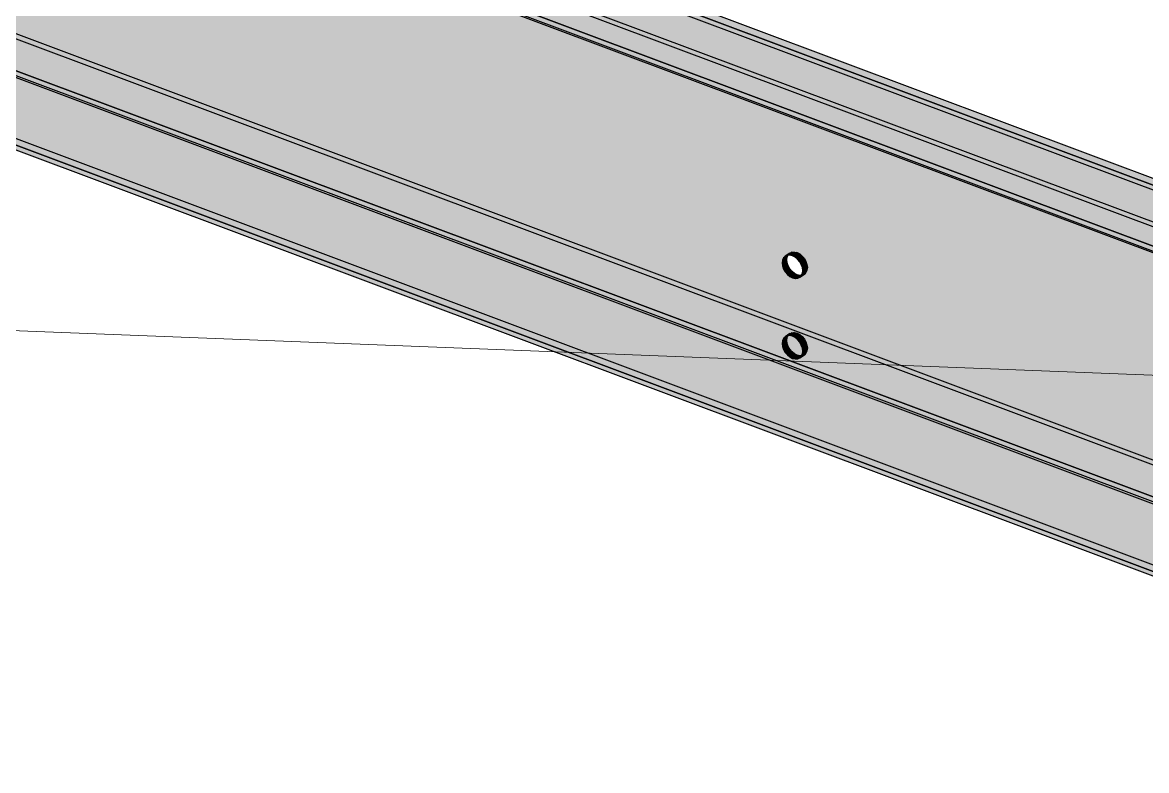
# Model space of a CAD drawing. Header units: millimetres. Extents: x 50 to 612415, y 2 to 4150.
# Drawn here: x 507085.2 to 507472.9, y 2185.5 to 2443.7 of the extents above; entities that cross this region are included whole.
import ezdxf

# ---------------------------------------------------------------- set-up
doc = ezdxf.new("R2010")
doc.units = ezdxf.units.MM
for name, color, linetype, lineweight in [('DIM', 7, 'Continuous', 13), ('HATCH', 8, 'Continuous', 9), ('OUTLINE', 7, 'Continuous', 25)]:
    doc.layers.add(name, color=color, linetype=linetype, lineweight=lineweight)

msp = doc.modelspace()

# ---------------------------------------------------------------- hatches: boundary and pattern name
at = {"layer": 'HATCH', "true_color": 0x617c87}
for points in [[(505686.838, 3037.056), (507734.839, 2269.056), (507757.293, 2284.025), (505709.292, 3052.025)], [(507734.839, 2266.741), (505686.838, 3034.741), (505709.292, 3049.71), (507757.293, 2281.71)], [(505707.688, 3048.641), (507755.689, 2280.641), (507757.293, 2281.71), (505709.292, 3049.71)], [(507770.034, 2262.529), (505693.344, 3041.288), (505694.948, 3042.357), (507771.638, 2263.598)], [(505685.235, 3035.987), (507733.236, 2267.986), (507734.839, 2269.056), (505686.838, 3037.056)], [(505787.025, 2923.977), (507676.353, 2215.479), (507677.956, 2216.548), (505788.629, 2925.046)], [(505766.175, 2897.345), (507655.503, 2188.847), (507677.956, 2203.816), (505788.629, 2912.314)], [(507676.353, 2202.747), (505787.025, 2911.245), (505788.629, 2912.314), (507677.956, 2203.816)], [(507655.503, 2186.532), (505766.175, 2895.03), (505788.629, 2909.999), (507677.956, 2201.501)], [(507653.899, 2185.463), (505764.571, 2893.96), (505766.175, 2895.03), (507655.503, 2186.532)], [(507351.686, 2362.671), (507350.772, 2363.143), (507352.376, 2364.213), (507353.289, 2363.74)], [(507353.267, 2361.089), (507352.537, 2361.97), (507354.14, 2363.039), (507354.871, 2362.158)], [(507348.277, 2357.558), (507349.008, 2356.677), (507350.612, 2357.747), (507349.881, 2358.628)], [(507349.859, 2355.977), (507350.772, 2355.504), (507352.376, 2356.573), (507351.463, 2357.046)], [(507351.686, 2334.891), (507350.772, 2335.364), (507352.376, 2336.433), (507353.289, 2335.961)], [(507353.267, 2333.31), (507352.537, 2334.191), (507354.14, 2335.26), (507354.871, 2334.379)], [(507348.277, 2329.779), (507349.008, 2328.898), (507350.612, 2329.967), (507349.881, 2330.848)], [(507349.859, 2328.197), (507350.772, 2327.725), (507352.376, 2328.794), (507351.463, 2329.266)]]:
    msp.add_hatch(color=145, dxfattribs=at).paths.add_polyline_path(points)
at = {"layer": 'HATCH', "true_color": 0x5b747f}
for points in [[(507757.293, 2284.025), (505709.292, 3052.025), (505709.292, 3049.71)], [(505707.688, 3041.696), (505707.688, 3048.641), (507755.689, 2273.696)], [(505707.688, 3048.641), (507755.689, 2280.641), (507755.689, 2273.696)], [(507757.293, 2274.765), (505709.292, 3049.71), (505709.292, 3042.765)], [(507757.293, 2274.765), (507757.293, 2281.71), (505709.292, 3049.71)], [(507757.293, 2284.025), (505709.292, 3049.71), (507757.293, 2281.71)], [(507770.034, 2262.529), (505693.344, 3041.288), (505707.688, 3038.224)], [(505709.292, 3039.293), (505694.948, 3042.357), (507771.638, 2263.598)], [(505707.688, 3038.224), (505707.688, 3041.696), (507755.689, 2273.696)], [(507757.293, 2274.765), (505709.292, 3042.765), (505709.292, 3039.293)], [(507734.839, 2269.056), (505686.838, 3037.056), (505686.838, 3024.324)], [(505686.838, 3034.741), (505686.838, 3037.056), (507734.839, 2269.056)], [(507755.689, 2273.696), (507755.689, 2270.223), (505707.688, 3038.224)], [(507755.689, 2270.223), (507770.034, 2262.529), (505707.688, 3038.224)], [(505709.292, 3039.293), (507757.293, 2271.293), (507757.293, 2274.765)], [(505709.292, 3039.293), (507771.638, 2263.598), (507757.293, 2271.293)], [(505685.235, 3023.255), (505685.235, 3035.987), (507733.236, 2267.986)], [(507734.839, 2266.741), (505686.838, 3034.741), (507734.839, 2269.056)], [(506709.235, 2619.577), (505685.235, 3023.255), (507733.236, 2267.986)], [(507734.839, 2269.056), (505686.838, 3024.324), (506710.839, 2620.646)], [(505787.025, 2923.977), (507676.353, 2215.479), (505787.025, 2912.518)], [(505788.629, 2913.587), (507677.956, 2216.548), (505788.629, 2925.046)], [(507653.899, 2185.463), (505764.571, 2893.96), (505764.571, 2912.48)], [(507653.899, 2203.982), (505764.571, 2912.48), (506067.698, 2808.878)], [(507653.899, 2203.982), (507653.899, 2185.463), (505764.571, 2912.48)], [(505766.175, 2913.549), (505766.175, 2895.03), (507655.503, 2186.532)], [(506069.302, 2809.947), (505766.175, 2913.549), (507655.503, 2205.051)], [(505766.175, 2913.549), (507655.503, 2186.532), (507655.503, 2205.051)], [(507676.353, 2202.747), (505787.025, 2911.245), (505787.025, 2912.518)], [(507676.353, 2204.02), (507676.353, 2202.747), (505787.025, 2912.518)], [(507676.353, 2215.479), (507676.353, 2204.02), (505787.025, 2912.518)], [(505788.629, 2913.587), (505788.629, 2912.314), (507677.956, 2203.816)], [(505788.629, 2913.587), (507677.956, 2203.816), (507677.956, 2205.089)], [(505788.629, 2913.587), (507677.956, 2205.089), (507677.956, 2216.548)], [(507677.956, 2203.816), (505788.629, 2912.314), (505788.629, 2909.999)], [(507677.956, 2203.816), (505788.629, 2909.999), (507677.956, 2201.501)], [(505766.175, 2895.03), (505766.175, 2897.345), (507655.503, 2188.847)], [(507655.503, 2186.532), (505766.175, 2895.03), (507655.503, 2188.847)], [(507653.899, 2203.982), (506067.698, 2808.878), (506495.389, 2648.493)], [(506496.993, 2649.563), (506069.302, 2809.947), (507655.503, 2205.051)], [(507350.772, 2335.364), (506495.389, 2676.273), (506709.235, 2596.428)], [(507350.772, 2335.364), (506923.081, 2495.748), (506495.389, 2676.273)], [(506710.839, 2597.497), (506496.993, 2677.342), (507352.376, 2336.433)], [(506496.993, 2677.342), (506924.685, 2496.818), (507352.376, 2336.433)], [(507653.899, 2203.982), (506495.389, 2648.493), (506923.081, 2488.109)], [(506924.685, 2489.178), (506496.993, 2649.563), (507655.503, 2205.051)], [(506712.002, 2618.145), (506709.235, 2619.577), (507733.236, 2267.986)], [(507734.839, 2269.056), (506710.839, 2620.646), (506713.606, 2619.214)], [(506714.581, 2616.022), (506712.002, 2618.145), (507733.236, 2267.986)], [(507734.839, 2269.056), (506713.606, 2619.214), (506716.185, 2617.091)], [(506716.796, 2613.352), (506714.581, 2616.022), (507733.236, 2267.986)], [(507734.839, 2269.056), (506716.185, 2617.091), (506718.399, 2614.421)], [(507734.839, 2269.056), (506718.399, 2614.421), (506720.099, 2611.387)], [(506718.495, 2610.317), (506716.796, 2613.352), (507733.236, 2267.986)], [(506719.563, 2607.125), (506718.495, 2610.317), (507733.236, 2267.986)], [(507734.839, 2269.056), (506720.099, 2611.387), (506721.167, 2608.195)], [(506719.927, 2603.993), (506719.563, 2607.125), (507733.236, 2267.986)], [(507734.839, 2269.056), (506721.167, 2608.195), (506721.531, 2605.062)], [(506719.563, 2601.134), (506719.927, 2603.993), (507733.236, 2267.986)], [(507734.839, 2269.056), (506721.167, 2602.203), (506720.099, 2599.812)], [(507734.839, 2269.056), (506721.531, 2605.062), (506721.167, 2602.203)], [(506718.495, 2598.743), (506719.563, 2601.134), (507733.236, 2267.986)], [(506923.081, 2523.528), (506718.495, 2598.743), (507733.236, 2267.986)], [(507734.839, 2269.056), (506720.099, 2599.812), (506924.685, 2524.597)], [(507350.772, 2335.364), (506709.235, 2596.428), (506923.081, 2515.888)], [(506924.685, 2516.958), (506710.839, 2597.497), (507352.376, 2336.433)], [(507734.839, 2269.056), (506924.685, 2524.597), (506925.598, 2524.124)], [(506923.994, 2523.055), (506923.081, 2523.528), (507733.236, 2267.986)], [(506924.845, 2522.354), (506923.994, 2523.055), (507733.236, 2267.986)], [(506925.576, 2521.473), (506924.845, 2522.354), (507733.236, 2267.986)], [(506926.137, 2520.472), (506925.576, 2521.473), (507733.236, 2267.986)], [(507734.839, 2269.056), (506925.598, 2524.124), (506926.449, 2523.424)], [(506926.489, 2519.419), (506926.137, 2520.472), (507733.236, 2267.986)], [(507734.839, 2269.056), (506926.449, 2523.424), (506927.18, 2522.543)], [(507734.839, 2269.056), (506927.18, 2522.543), (506927.74, 2521.541)], [(507734.839, 2269.056), (506927.74, 2521.541), (506928.093, 2520.488)], [(506928.093, 2520.488), (506928.213, 2519.454), (507348.848, 2361.716)], [(506928.093, 2520.488), (507348.848, 2361.716), (507348.968, 2362.66)], [(506928.093, 2520.488), (507348.968, 2362.66), (507349.32, 2363.449)], [(506928.093, 2520.488), (507349.32, 2363.449), (507349.881, 2364.029)], [(506928.093, 2520.488), (507349.881, 2364.029), (507350.612, 2364.362)], [(506928.093, 2520.488), (507350.612, 2364.362), (507351.463, 2364.425)], [(506928.093, 2520.488), (507351.463, 2364.425), (507352.376, 2364.213)], [(507734.839, 2269.056), (506928.093, 2520.488), (507352.376, 2364.213)], [(507348.968, 2360.682), (506925.598, 2516.745), (506924.685, 2516.958)], [(507352.376, 2356.573), (506924.685, 2516.958), (507352.376, 2336.433)], [(507349.881, 2358.628), (507349.32, 2359.629), (506924.685, 2516.958)], [(507350.612, 2357.747), (507349.881, 2358.628), (506924.685, 2516.958)], [(507349.32, 2359.629), (507348.968, 2360.682), (506924.685, 2516.958)], [(507351.463, 2357.046), (507350.612, 2357.747), (506924.685, 2516.958)], [(507352.376, 2356.573), (507351.463, 2357.046), (506924.685, 2516.958)], [(506925.576, 2516.072), (506926.137, 2516.652), (507347.364, 2359.613)], [(507348.968, 2360.682), (506926.449, 2516.808), (506925.598, 2516.745)], [(506926.137, 2516.652), (506926.489, 2517.441), (507347.364, 2359.613)], [(507348.968, 2360.682), (506927.18, 2517.141), (506926.449, 2516.808)], [(507347.244, 2360.647), (506926.609, 2518.385), (506926.489, 2519.419)], [(507347.364, 2361.59), (507347.244, 2360.647), (506926.489, 2519.419)], [(507347.717, 2362.379), (507347.364, 2361.59), (506926.489, 2519.419)], [(507348.277, 2362.96), (507347.717, 2362.379), (506926.489, 2519.419)], [(507349.008, 2363.293), (507348.277, 2362.96), (506926.489, 2519.419)], [(507349.859, 2363.356), (507349.008, 2363.293), (506926.489, 2519.419)], [(507350.772, 2363.143), (507349.859, 2363.356), (506926.489, 2519.419)], [(507350.772, 2363.143), (506926.489, 2519.419), (507733.236, 2267.986)], [(506926.489, 2517.441), (506926.609, 2518.385), (507347.364, 2359.613)], [(506926.609, 2518.385), (507347.244, 2360.647), (507347.364, 2359.613)], [(507348.968, 2360.682), (506927.74, 2517.722), (506927.18, 2517.141)], [(507348.968, 2360.682), (506928.093, 2518.511), (506927.74, 2517.722)], [(507348.968, 2360.682), (506928.213, 2519.454), (506928.093, 2518.511)], [(507348.968, 2360.682), (507348.848, 2361.716), (506928.213, 2519.454)], [(506923.081, 2515.888), (506923.994, 2515.676), (507347.364, 2359.613)], [(507350.772, 2335.364), (506923.081, 2515.888), (507350.772, 2355.504)], [(506923.081, 2515.888), (507347.717, 2358.56), (507348.277, 2357.558)], [(506923.081, 2515.888), (507348.277, 2357.558), (507349.008, 2356.677)], [(506923.081, 2515.888), (507347.364, 2359.613), (507347.717, 2358.56)], [(506923.081, 2515.888), (507349.008, 2356.677), (507349.859, 2355.977)], [(506923.081, 2515.888), (507349.859, 2355.977), (507350.772, 2355.504)], [(506923.994, 2515.676), (506924.845, 2515.739), (507347.364, 2359.613)], [(506924.845, 2515.739), (506925.576, 2516.072), (507347.364, 2359.613)], [(507350.772, 2335.364), (506923.994, 2495.276), (506923.081, 2495.748)], [(507350.772, 2335.364), (506924.845, 2494.575), (506923.994, 2495.276)], [(506924.685, 2496.818), (506925.598, 2496.345), (507352.376, 2336.433)], [(507350.772, 2335.364), (506925.576, 2493.694), (506924.845, 2494.575)], [(507350.772, 2335.364), (506926.137, 2492.693), (506925.576, 2493.694)], [(506925.598, 2496.345), (506926.449, 2495.644), (507352.376, 2336.433)], [(506926.449, 2495.644), (506927.18, 2494.763), (507352.376, 2336.433)], [(506927.18, 2494.763), (506927.74, 2493.762), (507352.376, 2336.433)], [(506927.74, 2493.762), (506928.093, 2492.708), (507352.376, 2336.433)], [(507350.772, 2335.364), (506926.489, 2491.639), (506926.137, 2492.693)], [(506926.137, 2488.873), (506926.489, 2489.662), (507347.364, 2331.834)], [(507348.968, 2332.903), (506927.18, 2489.361), (506926.449, 2489.028)], [(507347.244, 2332.867), (506926.609, 2490.605), (506926.489, 2491.639)], [(507347.364, 2333.811), (507347.244, 2332.867), (506926.489, 2491.639)], [(507347.717, 2334.6), (507347.364, 2333.811), (506926.489, 2491.639)], [(507348.277, 2335.181), (507347.717, 2334.6), (506926.489, 2491.639)], [(507349.008, 2335.514), (507348.277, 2335.181), (506926.489, 2491.639)], [(507349.859, 2335.576), (507349.008, 2335.514), (506926.489, 2491.639)], [(507350.772, 2335.364), (507349.859, 2335.576), (506926.489, 2491.639)], [(506926.489, 2489.662), (506926.609, 2490.605), (507347.364, 2331.834)], [(506926.609, 2490.605), (507347.244, 2332.867), (507347.364, 2331.834)], [(507348.968, 2332.903), (506927.74, 2489.942), (506927.18, 2489.361)], [(507348.968, 2332.903), (506928.093, 2490.731), (506927.74, 2489.942)], [(506928.093, 2492.708), (506928.213, 2491.675), (507348.848, 2333.937)], [(506928.093, 2492.708), (507348.848, 2333.937), (507348.968, 2334.88)], [(506928.093, 2492.708), (507348.968, 2334.88), (507349.32, 2335.669)], [(506928.093, 2492.708), (507349.32, 2335.669), (507349.881, 2336.25)], [(506928.093, 2492.708), (507349.881, 2336.25), (507350.612, 2336.583)], [(506928.093, 2492.708), (507350.612, 2336.583), (507351.463, 2336.646)], [(506928.093, 2492.708), (507351.463, 2336.646), (507352.376, 2336.433)], [(507348.968, 2332.903), (506928.213, 2491.675), (506928.093, 2490.731)], [(507348.968, 2332.903), (507348.848, 2333.937), (506928.213, 2491.675)], [(506923.081, 2488.109), (506923.994, 2487.897), (507347.364, 2331.834)], [(506923.081, 2488.109), (507347.717, 2330.78), (507348.277, 2329.779)], [(506923.081, 2488.109), (507348.277, 2329.779), (507349.008, 2328.898)], [(506923.081, 2488.109), (507347.364, 2331.834), (507347.717, 2330.78)], [(506923.081, 2488.109), (507349.008, 2328.898), (507349.859, 2328.197)], [(506923.081, 2488.109), (507349.859, 2328.197), (507350.772, 2327.725)], [(507653.899, 2203.982), (506923.081, 2488.109), (507350.772, 2327.725)], [(506923.994, 2487.897), (506924.845, 2487.959), (507347.364, 2331.834)], [(507348.968, 2332.903), (506925.598, 2488.966), (506924.685, 2489.178)], [(507349.881, 2330.848), (507349.32, 2331.85), (506924.685, 2489.178)], [(507350.612, 2329.967), (507349.881, 2330.848), (506924.685, 2489.178)], [(507349.32, 2331.85), (507348.968, 2332.903), (506924.685, 2489.178)], [(507351.463, 2329.266), (507350.612, 2329.967), (506924.685, 2489.178)], [(507352.376, 2328.794), (507351.463, 2329.266), (506924.685, 2489.178)], [(507352.376, 2328.794), (506924.685, 2489.178), (507655.503, 2205.051)], [(506924.845, 2487.959), (506925.576, 2488.292), (507347.364, 2331.834)], [(506925.576, 2488.292), (506926.137, 2488.873), (507347.364, 2331.834)], [(507348.968, 2332.903), (506926.449, 2489.028), (506925.598, 2488.966)], [(507347.244, 2360.647), (507347.364, 2359.613), (507348.968, 2360.682), (507348.848, 2361.716)], [(507351.686, 2362.671), (507350.772, 2363.143), (507733.236, 2267.986)], [(507352.537, 2361.97), (507351.686, 2362.671), (507733.236, 2267.986)], [(507734.839, 2269.056), (507352.376, 2364.213), (507353.289, 2363.74)], [(507353.267, 2361.089), (507352.537, 2361.97), (507733.236, 2267.986)], [(507734.839, 2269.056), (507353.289, 2363.74), (507354.14, 2363.039)], [(507734.839, 2269.056), (507354.14, 2363.039), (507354.871, 2362.158)], [(507734.839, 2269.056), (507354.871, 2362.158), (507355.432, 2361.157)], [(507353.828, 2360.088), (507353.267, 2361.089), (507733.236, 2267.986)], [(507354.181, 2359.034), (507353.828, 2360.088), (507733.236, 2267.986)], [(507354.301, 2358.001), (507354.181, 2359.034), (507355.784, 2360.103), (507355.905, 2359.07)], [(507354.301, 2358.001), (507354.181, 2359.034), (507733.236, 2267.986)], [(507354.181, 2357.057), (507354.301, 2358.001), (507733.236, 2267.986)], [(507734.839, 2269.056), (507355.432, 2361.157), (507355.784, 2360.103)], [(507734.839, 2269.056), (507355.784, 2358.126), (507355.432, 2357.337)], [(507734.839, 2269.056), (507355.784, 2360.103), (507355.905, 2359.07)], [(507734.839, 2269.056), (507355.905, 2359.07), (507355.784, 2358.126)], [(507351.686, 2334.891), (507350.772, 2335.364), (507350.772, 2355.504)], [(507352.537, 2334.191), (507351.686, 2334.891), (507350.772, 2355.504)], [(507354.181, 2331.255), (507353.828, 2332.308), (507350.772, 2355.504)], [(507353.267, 2333.31), (507352.537, 2334.191), (507350.772, 2355.504)], [(507353.828, 2332.308), (507353.267, 2333.31), (507350.772, 2355.504)], [(507354.181, 2331.255), (507350.772, 2355.504), (507653.899, 2203.982)], [(507350.772, 2355.504), (507351.686, 2355.292), (507653.899, 2203.982)], [(507351.686, 2355.292), (507352.537, 2355.354), (507733.236, 2267.986)], [(507351.686, 2355.292), (507733.236, 2267.986), (507653.899, 2203.982)], [(507352.376, 2356.573), (507352.376, 2336.433), (507353.289, 2335.961)], [(507352.376, 2356.573), (507353.289, 2335.961), (507354.14, 2335.26)], [(507352.376, 2356.573), (507355.432, 2333.377), (507355.784, 2332.324)], [(507352.376, 2356.573), (507354.14, 2335.26), (507354.871, 2334.379)], [(507352.376, 2356.573), (507354.871, 2334.379), (507355.432, 2333.377)], [(507655.503, 2205.051), (507352.376, 2356.573), (507355.784, 2332.324)], [(507655.503, 2205.051), (507353.289, 2356.361), (507352.376, 2356.573)], [(507352.537, 2355.354), (507353.267, 2355.687), (507733.236, 2267.986)], [(507353.267, 2355.687), (507353.828, 2356.268), (507733.236, 2267.986)], [(507734.839, 2269.056), (507354.14, 2356.423), (507353.289, 2356.361)], [(507655.503, 2205.051), (507734.839, 2269.056), (507353.289, 2356.361)], [(507353.828, 2356.268), (507354.181, 2357.057), (507733.236, 2267.986)], [(507734.839, 2269.056), (507354.871, 2356.756), (507354.14, 2356.423)], [(507734.839, 2269.056), (507355.432, 2357.337), (507354.871, 2356.756)], [(507347.244, 2332.867), (507347.364, 2331.834), (507348.968, 2332.903), (507348.848, 2333.937)], [(507354.301, 2330.221), (507354.181, 2331.255), (507355.784, 2332.324), (507355.905, 2331.29)], [(507354.301, 2330.221), (507354.181, 2331.255), (507653.899, 2203.982)], [(507655.503, 2205.051), (507355.784, 2332.324), (507355.905, 2331.29)], [(507655.503, 2205.051), (507355.905, 2331.29), (507355.784, 2330.347)], [(507653.899, 2203.982), (507350.772, 2327.725), (507351.686, 2327.512)], [(507653.899, 2203.982), (507351.686, 2327.512), (507352.537, 2327.575)], [(507353.289, 2328.582), (507352.376, 2328.794), (507655.503, 2205.051)], [(507653.899, 2203.982), (507352.537, 2327.575), (507353.267, 2327.908)], [(507653.899, 2203.982), (507353.267, 2327.908), (507353.828, 2328.489)], [(507354.14, 2328.644), (507353.289, 2328.582), (507655.503, 2205.051)], [(507353.828, 2328.489), (507354.181, 2329.278), (507653.899, 2203.982)], [(507354.871, 2328.977), (507354.14, 2328.644), (507655.503, 2205.051)], [(507354.181, 2329.278), (507354.301, 2330.221), (507653.899, 2203.982)], [(507355.432, 2329.558), (507354.871, 2328.977), (507655.503, 2205.051)], [(507655.503, 2205.051), (507355.784, 2330.347), (507355.432, 2329.558)]]:
    msp.add_hatch(color=147, dxfattribs=at).paths.add_polyline_path(points)
at = {"layer": 'HATCH', "true_color": 0x58717b}
for points in [[(507347.364, 2361.59), (507347.244, 2360.647), (507348.848, 2361.716), (507348.968, 2362.66)], [(507354.181, 2357.057), (507354.301, 2358.001), (507355.905, 2359.07), (507355.784, 2358.126)], [(507347.364, 2333.811), (507347.244, 2332.867), (507348.848, 2333.937), (507348.968, 2334.88)], [(507354.181, 2329.278), (507354.301, 2330.221), (507355.905, 2331.29), (507355.784, 2330.347)]]:
    msp.add_hatch(color=147, dxfattribs=at).paths.add_polyline_path(points)
at = {"layer": 'HATCH', "true_color": 0x576f79}
for points in [[(507347.717, 2362.379), (507347.364, 2361.59), (507348.968, 2362.66), (507349.32, 2363.449)], [(507353.828, 2356.268), (507354.181, 2357.057), (507355.784, 2358.126), (507355.432, 2357.337)], [(507347.717, 2334.6), (507347.364, 2333.811), (507348.968, 2334.88), (507349.32, 2335.669)], [(507353.828, 2328.489), (507354.181, 2329.278), (507355.784, 2330.347), (507355.432, 2329.558)]]:
    msp.add_hatch(color=147, dxfattribs=at).paths.add_polyline_path(points)
at = {"layer": 'HATCH', "true_color": 0x5a737d}
for points in [[(507348.277, 2362.96), (507347.717, 2362.379), (507349.32, 2363.449), (507349.881, 2364.029)], [(507353.267, 2355.687), (507353.828, 2356.268), (507355.432, 2357.337), (507354.871, 2356.756)], [(507348.277, 2335.181), (507347.717, 2334.6), (507349.32, 2335.669), (507349.881, 2336.25)], [(507353.267, 2327.908), (507353.828, 2328.489), (507355.432, 2329.558), (507354.871, 2328.977)]]:
    msp.add_hatch(color=147, dxfattribs=at).paths.add_polyline_path(points)
at = {"layer": 'HATCH', "true_color": 0x5c7681}
for points in [[(507349.008, 2363.293), (507348.277, 2362.96), (507349.881, 2364.029), (507350.612, 2364.362)], [(507352.537, 2355.354), (507353.267, 2355.687), (507354.871, 2356.756), (507354.14, 2356.423)], [(507349.008, 2335.514), (507348.277, 2335.181), (507349.881, 2336.25), (507350.612, 2336.583)], [(507352.537, 2327.575), (507353.267, 2327.908), (507354.871, 2328.977), (507354.14, 2328.644)]]:
    msp.add_hatch(color=155, dxfattribs=at).paths.add_polyline_path(points)
at = {"layer": 'HATCH', "true_color": 0x5f7984}
for points in [[(507349.859, 2363.356), (507349.008, 2363.293), (507350.612, 2364.362), (507351.463, 2364.425)], [(507351.686, 2355.292), (507352.537, 2355.354), (507354.14, 2356.423), (507353.289, 2356.361)], [(507349.859, 2335.576), (507349.008, 2335.514), (507350.612, 2336.583), (507351.463, 2336.646)], [(507351.686, 2327.512), (507352.537, 2327.575), (507354.14, 2328.644), (507353.289, 2328.582)]]:
    msp.add_hatch(color=155, dxfattribs=at).paths.add_polyline_path(points)
at = {"layer": 'HATCH', "true_color": 0x607b86}
for points in [[(507350.772, 2363.143), (507349.859, 2363.356), (507351.463, 2364.425), (507352.376, 2364.213)], [(507350.772, 2355.504), (507351.686, 2355.292), (507353.289, 2356.361), (507352.376, 2356.573)], [(507350.772, 2335.364), (507349.859, 2335.576), (507351.463, 2336.646), (507352.376, 2336.433)], [(507350.772, 2327.725), (507351.686, 2327.512), (507353.289, 2328.582), (507352.376, 2328.794)]]:
    msp.add_hatch(color=155, dxfattribs=at).paths.add_polyline_path(points)
at = {"layer": 'HATCH', "true_color": 0x617c88}
for points in [[(507352.537, 2361.97), (507351.686, 2362.671), (507353.289, 2363.74), (507354.14, 2363.039)], [(507349.008, 2356.677), (507349.859, 2355.977), (507351.463, 2357.046), (507350.612, 2357.747)], [(507352.537, 2334.191), (507351.686, 2334.891), (507353.289, 2335.961), (507354.14, 2335.26)], [(507349.008, 2328.898), (507349.859, 2328.197), (507351.463, 2329.266), (507350.612, 2329.967)]]:
    msp.add_hatch(color=145, dxfattribs=at).paths.add_polyline_path(points)
at = {"layer": 'HATCH', "true_color": 0x607a85}
for points in [[(507353.828, 2360.088), (507353.267, 2361.089), (507354.871, 2362.158), (507355.432, 2361.157)], [(507347.717, 2358.56), (507348.277, 2357.558), (507349.881, 2358.628), (507349.32, 2359.629)], [(507353.828, 2332.308), (507353.267, 2333.31), (507354.871, 2334.379), (507355.432, 2333.377)], [(507347.717, 2330.78), (507348.277, 2329.779), (507349.881, 2330.848), (507349.32, 2331.85)]]:
    msp.add_hatch(color=155, dxfattribs=at).paths.add_polyline_path(points)
at = {"layer": 'HATCH', "true_color": 0x5e7783}
for points in [[(507347.364, 2359.613), (507347.717, 2358.56), (507349.32, 2359.629), (507348.968, 2360.682)], [(507354.181, 2359.034), (507353.828, 2360.088), (507355.432, 2361.157), (507355.784, 2360.103)], [(507347.364, 2331.834), (507347.717, 2330.78), (507349.32, 2331.85), (507348.968, 2332.903)], [(507354.181, 2331.255), (507353.828, 2332.308), (507355.432, 2333.377), (507355.784, 2332.324)]]:
    msp.add_hatch(color=155, dxfattribs=at).paths.add_polyline_path(points)

# ---------------------------------------------------------------- linework, layer by layer
at = {"layer": 'DIM'}
msp.add_lwpolyline([(506419.981, 2363.261), (508800, 2270), (508900, 2270)], dxfattribs=at)
at = {"layer": 'OUTLINE', "color": 139, "true_color": 0x42544a}
for p, q in [((507757.293, 2284.025), (505709.292, 3052.025)), ((507757.293, 2284.025), (505709.292, 3052.025)), ((505707.688, 3048.641), (507755.689, 2280.641)), ((505707.688, 3048.641), (507755.689, 2280.641)), ((507757.293, 2281.71), (505709.292, 3049.71)), ((505709.292, 3049.71), (507757.293, 2281.71)), ((507757.293, 2281.71), (505709.292, 3049.71)), ((505709.292, 3049.71), (507757.293, 2281.71)), ((507770.034, 2262.529), (505693.344, 3041.288)), ((507770.034, 2262.529), (505693.344, 3041.288)), ((505694.948, 3042.357), (507771.638, 2263.598)), ((505694.948, 3042.357), (507771.638, 2263.598)), ((507734.839, 2269.056), (505686.838, 3037.056)), ((505686.838, 3037.056), (507734.839, 2269.056)), ((505686.838, 3037.056), (507734.839, 2269.056)), ((507734.839, 2269.056), (505686.838, 3037.056)), ((505685.235, 3035.987), (507733.236, 2267.986)), ((505685.235, 3035.987), (507733.236, 2267.986)), ((507734.839, 2266.741), (505686.838, 3034.741)), ((507734.839, 2266.741), (505686.838, 3034.741)), ((505787.025, 2923.977), (507676.353, 2215.479)), ((505787.025, 2923.977), (507676.353, 2215.479)), ((507677.956, 2216.548), (505788.629, 2925.046)), ((507677.956, 2216.548), (505788.629, 2925.046)), ((507677.956, 2203.816), (505788.629, 2912.314)), ((505788.629, 2912.314), (507677.956, 2203.816)), ((505788.629, 2912.314), (507677.956, 2203.816)), ((507677.956, 2203.816), (505788.629, 2912.314)), ((507676.353, 2202.747), (505787.025, 2911.245)), ((507676.353, 2202.747), (505787.025, 2911.245)), ((505788.629, 2909.999), (507677.956, 2201.501)), ((505788.629, 2909.999), (507677.956, 2201.501)), ((505766.175, 2897.345), (507655.503, 2188.847)), ((505766.175, 2897.345), (507655.503, 2188.847)), ((507653.899, 2185.463), (505764.571, 2893.96)), ((507653.899, 2185.463), (505764.571, 2893.96)), ((505766.175, 2895.03), (507655.503, 2186.532)), ((507655.503, 2186.532), (505766.175, 2895.03)), ((505766.175, 2895.03), (507655.503, 2186.532)), ((507655.503, 2186.532), (505766.175, 2895.03)), ((507348.848, 2361.716), (507347.244, 2360.647)), ((507347.244, 2360.647), (507348.848, 2361.716)), ((507347.364, 2361.59), (507347.244, 2360.647)), ((507347.364, 2361.59), (507347.244, 2360.647)), ((507348.968, 2362.66), (507347.364, 2361.59)), ((507347.364, 2361.59), (507348.968, 2362.66)), ((507347.717, 2362.379), (507347.364, 2361.59)), ((507347.717, 2362.379), (507347.364, 2361.59)), ((507349.32, 2363.449), (507347.717, 2362.379)), ((507347.717, 2362.379), (507349.32, 2363.449)), ((507348.277, 2362.96), (507347.717, 2362.379)), ((507348.277, 2362.96), (507347.717, 2362.379)), ((507349.881, 2364.029), (507348.277, 2362.96)), ((507348.277, 2362.96), (507349.881, 2364.029)), ((507349.008, 2363.293), (507348.277, 2362.96)), ((507349.008, 2363.293), (507348.277, 2362.96)), ((507348.848, 2361.716), (507348.968, 2362.66)), ((507348.848, 2361.716), (507348.968, 2362.66)), ((507348.968, 2360.682), (507348.848, 2361.716)), ((507348.968, 2360.682), (507348.848, 2361.716)), ((507348.968, 2362.66), (507349.32, 2363.449)), ((507348.968, 2362.66), (507349.32, 2363.449)), ((507350.612, 2364.362), (507349.008, 2363.293)), ((507349.008, 2363.293), (507350.612, 2364.362)), ((507349.859, 2363.356), (507349.008, 2363.293)), ((507349.859, 2363.356), (507349.008, 2363.293)), ((507349.32, 2363.449), (507349.881, 2364.029)), ((507349.32, 2363.449), (507349.881, 2364.029)), ((507351.463, 2364.425), (507349.859, 2363.356)), ((507349.859, 2363.356), (507351.463, 2364.425)), ((507350.772, 2363.143), (507349.859, 2363.356)), ((507350.772, 2363.143), (507349.859, 2363.356)), ((507349.881, 2364.029), (507350.612, 2364.362)), ((507349.881, 2364.029), (507350.612, 2364.362)), ((507350.612, 2364.362), (507351.463, 2364.425)), ((507350.612, 2364.362), (507351.463, 2364.425)), ((507352.376, 2364.213), (507350.772, 2363.143)), ((507350.772, 2363.143), (507352.376, 2364.213)), ((507351.686, 2362.671), (507350.772, 2363.143)), ((507351.686, 2362.671), (507350.772, 2363.143)), ((507351.463, 2364.425), (507352.376, 2364.213)), ((507351.463, 2364.425), (507352.376, 2364.213)), ((507353.289, 2363.74), (507351.686, 2362.671)), ((507351.686, 2362.671), (507353.289, 2363.74)), ((507352.537, 2361.97), (507351.686, 2362.671)), ((507352.537, 2361.97), (507351.686, 2362.671)), ((507352.376, 2364.213), (507353.289, 2363.74)), ((507352.376, 2364.213), (507353.289, 2363.74)), ((507354.14, 2363.039), (507352.537, 2361.97)), ((507352.537, 2361.97), (507354.14, 2363.039)), ((507353.267, 2361.089), (507352.537, 2361.97)), ((507353.267, 2361.089), (507352.537, 2361.97)), ((507354.871, 2362.158), (507353.267, 2361.089)), ((507353.267, 2361.089), (507354.871, 2362.158)), ((507353.289, 2363.74), (507354.14, 2363.039)), ((507353.289, 2363.74), (507354.14, 2363.039)), ((507354.14, 2363.039), (507354.871, 2362.158)), ((507354.14, 2363.039), (507354.871, 2362.158)), ((507354.871, 2362.158), (507355.432, 2361.157)), ((507354.871, 2362.158), (507355.432, 2361.157)), ((507347.244, 2360.647), (507347.364, 2359.613)), ((507347.244, 2360.647), (507347.364, 2359.613)), ((507348.968, 2360.682), (507347.364, 2359.613)), ((507347.364, 2359.613), (507348.968, 2360.682)), ((507347.364, 2359.613), (507347.717, 2358.56)), ((507347.364, 2359.613), (507347.717, 2358.56)), ((507349.32, 2359.629), (507347.717, 2358.56)), ((507347.717, 2358.56), (507349.32, 2359.629)), ((507347.717, 2358.56), (507348.277, 2357.558)), ((507347.717, 2358.56), (507348.277, 2357.558)), ((507348.277, 2357.558), (507349.881, 2358.628)), ((507349.881, 2358.628), (507348.277, 2357.558)), ((507348.277, 2357.558), (507349.008, 2356.677)), ((507348.277, 2357.558), (507349.008, 2356.677)), ((507349.32, 2359.629), (507348.968, 2360.682)), ((507349.32, 2359.629), (507348.968, 2360.682)), ((507349.008, 2356.677), (507350.612, 2357.747)), ((507350.612, 2357.747), (507349.008, 2356.677)), ((507349.881, 2358.628), (507349.32, 2359.629)), ((507349.881, 2358.628), (507349.32, 2359.629)), ((507350.612, 2357.747), (507349.881, 2358.628)), ((507350.612, 2357.747), (507349.881, 2358.628)), ((507351.463, 2357.046), (507350.612, 2357.747)), ((507351.463, 2357.046), (507350.612, 2357.747)), ((507353.828, 2360.088), (507353.267, 2361.089)), ((507353.828, 2360.088), (507353.267, 2361.089)), ((507353.828, 2360.088), (507355.432, 2361.157)), ((507355.432, 2361.157), (507353.828, 2360.088)), ((507354.181, 2359.034), (507353.828, 2360.088)), ((507354.181, 2359.034), (507353.828, 2360.088)), ((507354.181, 2359.034), (507355.784, 2360.103)), ((507355.784, 2360.103), (507354.181, 2359.034)), ((507354.301, 2358.001), (507354.181, 2359.034)), ((507354.301, 2358.001), (507354.181, 2359.034)), ((507354.181, 2357.057), (507355.784, 2358.126)), ((507355.784, 2358.126), (507354.181, 2357.057)), ((507354.181, 2357.057), (507354.301, 2358.001)), ((507354.181, 2357.057), (507354.301, 2358.001)), ((507354.301, 2358.001), (507355.905, 2359.07)), ((507355.905, 2359.07), (507354.301, 2358.001)), ((507355.432, 2361.157), (507355.784, 2360.103)), ((507355.432, 2361.157), (507355.784, 2360.103)), ((507355.784, 2358.126), (507355.432, 2357.337)), ((507355.784, 2358.126), (507355.432, 2357.337)), ((507355.784, 2360.103), (507355.905, 2359.07)), ((507355.784, 2360.103), (507355.905, 2359.07)), ((507355.905, 2359.07), (507355.784, 2358.126)), ((507355.905, 2359.07), (507355.784, 2358.126)), ((507349.008, 2356.677), (507349.859, 2355.977)), ((507349.008, 2356.677), (507349.859, 2355.977)), ((507349.859, 2355.977), (507351.463, 2357.046)), ((507351.463, 2357.046), (507349.859, 2355.977)), ((507349.859, 2355.977), (507350.772, 2355.504)), ((507349.859, 2355.977), (507350.772, 2355.504)), ((507350.772, 2355.504), (507352.376, 2356.573)), ((507352.376, 2356.573), (507350.772, 2355.504)), ((507350.772, 2355.504), (507351.686, 2355.292)), ((507350.772, 2355.504), (507351.686, 2355.292)), ((507352.376, 2356.573), (507351.463, 2357.046)), ((507352.376, 2356.573), (507351.463, 2357.046)), ((507351.686, 2355.292), (507353.289, 2356.361)), ((507353.289, 2356.361), (507351.686, 2355.292)), ((507351.686, 2355.292), (507352.537, 2355.354)), ((507351.686, 2355.292), (507352.537, 2355.354)), ((507353.289, 2356.361), (507352.376, 2356.573)), ((507353.289, 2356.361), (507352.376, 2356.573)), ((507352.537, 2355.354), (507354.14, 2356.423)), ((507354.14, 2356.423), (507352.537, 2355.354)), ((507352.537, 2355.354), (507353.267, 2355.687)), ((507352.537, 2355.354), (507353.267, 2355.687)), ((507353.267, 2355.687), (507354.871, 2356.756)), ((507354.871, 2356.756), (507353.267, 2355.687)), ((507353.267, 2355.687), (507353.828, 2356.268)), ((507353.267, 2355.687), (507353.828, 2356.268)), ((507354.14, 2356.423), (507353.289, 2356.361)), ((507354.14, 2356.423), (507353.289, 2356.361)), ((507353.828, 2356.268), (507355.432, 2357.337)), ((507355.432, 2357.337), (507353.828, 2356.268)), ((507353.828, 2356.268), (507354.181, 2357.057)), ((507353.828, 2356.268), (507354.181, 2357.057)), ((507354.871, 2356.756), (507354.14, 2356.423)), ((507354.871, 2356.756), (507354.14, 2356.423)), ((507355.432, 2357.337), (507354.871, 2356.756)), ((507355.432, 2357.337), (507354.871, 2356.756)), ((507348.968, 2334.88), (507347.364, 2333.811)), ((507347.364, 2333.811), (507348.968, 2334.88)), ((507347.717, 2334.6), (507347.364, 2333.811)), ((507347.717, 2334.6), (507347.364, 2333.811)), ((507349.32, 2335.669), (507347.717, 2334.6)), ((507347.717, 2334.6), (507349.32, 2335.669)), ((507348.277, 2335.181), (507347.717, 2334.6)), ((507348.277, 2335.181), (507347.717, 2334.6)), ((507349.881, 2336.25), (507348.277, 2335.181)), ((507348.277, 2335.181), (507349.881, 2336.25)), ((507349.008, 2335.514), (507348.277, 2335.181)), ((507349.008, 2335.514), (507348.277, 2335.181)), ((507348.848, 2333.937), (507348.968, 2334.88)), ((507348.848, 2333.937), (507348.968, 2334.88)), ((507348.968, 2334.88), (507349.32, 2335.669)), ((507348.968, 2334.88), (507349.32, 2335.669)), ((507350.612, 2336.583), (507349.008, 2335.514)), ((507349.008, 2335.514), (507350.612, 2336.583)), ((507349.859, 2335.576), (507349.008, 2335.514)), ((507349.859, 2335.576), (507349.008, 2335.514)), ((507349.32, 2335.669), (507349.881, 2336.25)), ((507349.32, 2335.669), (507349.881, 2336.25)), ((507351.463, 2336.646), (507349.859, 2335.576)), ((507349.859, 2335.576), (507351.463, 2336.646)), ((507350.772, 2335.364), (507349.859, 2335.576)), ((507350.772, 2335.364), (507349.859, 2335.576)), ((507349.881, 2336.25), (507350.612, 2336.583)), ((507349.881, 2336.25), (507350.612, 2336.583)), ((507350.612, 2336.583), (507351.463, 2336.646)), ((507350.612, 2336.583), (507351.463, 2336.646)), ((507352.376, 2336.433), (507350.772, 2335.364)), ((507350.772, 2335.364), (507352.376, 2336.433)), ((507351.686, 2334.891), (507350.772, 2335.364)), ((507351.686, 2334.891), (507350.772, 2335.364)), ((507351.463, 2336.646), (507352.376, 2336.433)), ((507351.463, 2336.646), (507352.376, 2336.433)), ((507353.289, 2335.961), (507351.686, 2334.891)), ((507351.686, 2334.891), (507353.289, 2335.961)), ((507352.537, 2334.191), (507351.686, 2334.891)), ((507352.537, 2334.191), (507351.686, 2334.891)), ((507352.376, 2336.433), (507353.289, 2335.961)), ((507352.376, 2336.433), (507353.289, 2335.961)), ((507354.14, 2335.26), (507352.537, 2334.191)), ((507352.537, 2334.191), (507354.14, 2335.26)), ((507354.871, 2334.379), (507353.267, 2333.31)), ((507353.267, 2333.31), (507354.871, 2334.379)), ((507353.289, 2335.961), (507354.14, 2335.26)), ((507353.289, 2335.961), (507354.14, 2335.26)), ((507354.14, 2335.26), (507354.871, 2334.379)), ((507354.14, 2335.26), (507354.871, 2334.379)), ((507354.871, 2334.379), (507355.432, 2333.377)), ((507354.871, 2334.379), (507355.432, 2333.377)), ((507348.848, 2333.937), (507347.244, 2332.867)), ((507347.244, 2332.867), (507348.848, 2333.937)), ((507347.364, 2333.811), (507347.244, 2332.867)), ((507347.364, 2333.811), (507347.244, 2332.867)), ((507347.244, 2332.867), (507347.364, 2331.834)), ((507347.244, 2332.867), (507347.364, 2331.834)), ((507348.968, 2332.903), (507347.364, 2331.834)), ((507347.364, 2331.834), (507348.968, 2332.903)), ((507347.364, 2331.834), (507347.717, 2330.78)), ((507347.364, 2331.834), (507347.717, 2330.78)), ((507349.32, 2331.85), (507347.717, 2330.78)), ((507347.717, 2330.78), (507349.32, 2331.85)), ((507347.717, 2330.78), (507348.277, 2329.779)), ((507347.717, 2330.78), (507348.277, 2329.779)), ((507348.277, 2329.779), (507349.881, 2330.848)), ((507349.881, 2330.848), (507348.277, 2329.779)), ((507348.968, 2332.903), (507348.848, 2333.937)), ((507348.968, 2332.903), (507348.848, 2333.937)), ((507349.32, 2331.85), (507348.968, 2332.903)), ((507349.32, 2331.85), (507348.968, 2332.903)), ((507349.881, 2330.848), (507349.32, 2331.85)), ((507349.881, 2330.848), (507349.32, 2331.85)), ((507350.612, 2329.967), (507349.881, 2330.848)), ((507350.612, 2329.967), (507349.881, 2330.848)), ((507353.267, 2333.31), (507352.537, 2334.191)), ((507353.267, 2333.31), (507352.537, 2334.191)), ((507353.828, 2332.308), (507353.267, 2333.31)), ((507353.828, 2332.308), (507353.267, 2333.31)), ((507353.828, 2332.308), (507355.432, 2333.377)), ((507355.432, 2333.377), (507353.828, 2332.308)), ((507354.181, 2331.255), (507353.828, 2332.308)), ((507354.181, 2331.255), (507353.828, 2332.308)), ((507354.181, 2331.255), (507355.784, 2332.324)), ((507355.784, 2332.324), (507354.181, 2331.255)), ((507354.301, 2330.221), (507354.181, 2331.255)), ((507354.301, 2330.221), (507354.181, 2331.255)), ((507354.301, 2330.221), (507355.905, 2331.29)), ((507355.905, 2331.29), (507354.301, 2330.221)), ((507355.432, 2333.377), (507355.784, 2332.324)), ((507355.432, 2333.377), (507355.784, 2332.324)), ((507355.784, 2332.324), (507355.905, 2331.29)), ((507355.784, 2332.324), (507355.905, 2331.29)), ((507355.905, 2331.29), (507355.784, 2330.347)), ((507355.905, 2331.29), (507355.784, 2330.347)), ((507348.277, 2329.779), (507349.008, 2328.898)), ((507348.277, 2329.779), (507349.008, 2328.898)), ((507349.008, 2328.898), (507350.612, 2329.967)), ((507350.612, 2329.967), (507349.008, 2328.898)), ((507349.008, 2328.898), (507349.859, 2328.197)), ((507349.008, 2328.898), (507349.859, 2328.197)), ((507349.859, 2328.197), (507351.463, 2329.266)), ((507351.463, 2329.266), (507349.859, 2328.197)), ((507349.859, 2328.197), (507350.772, 2327.725)), ((507349.859, 2328.197), (507350.772, 2327.725)), ((507351.463, 2329.266), (507350.612, 2329.967)), ((507351.463, 2329.266), (507350.612, 2329.967)), ((507350.772, 2327.725), (507352.376, 2328.794)), ((507352.376, 2328.794), (507350.772, 2327.725)), ((507350.772, 2327.725), (507351.686, 2327.512)), ((507350.772, 2327.725), (507351.686, 2327.512)), ((507352.376, 2328.794), (507351.463, 2329.266)), ((507352.376, 2328.794), (507351.463, 2329.266)), ((507351.686, 2327.512), (507353.289, 2328.582)), ((507353.289, 2328.582), (507351.686, 2327.512)), ((507351.686, 2327.512), (507352.537, 2327.575)), ((507351.686, 2327.512), (507352.537, 2327.575)), ((507353.289, 2328.582), (507352.376, 2328.794)), ((507353.289, 2328.582), (507352.376, 2328.794)), ((507352.537, 2327.575), (507354.14, 2328.644)), ((507354.14, 2328.644), (507352.537, 2327.575)), ((507352.537, 2327.575), (507353.267, 2327.908)), ((507352.537, 2327.575), (507353.267, 2327.908)), ((507353.267, 2327.908), (507354.871, 2328.977)), ((507354.871, 2328.977), (507353.267, 2327.908)), ((507353.267, 2327.908), (507353.828, 2328.489)), ((507353.267, 2327.908), (507353.828, 2328.489)), ((507354.14, 2328.644), (507353.289, 2328.582)), ((507354.14, 2328.644), (507353.289, 2328.582)), ((507353.828, 2328.489), (507355.432, 2329.558)), ((507355.432, 2329.558), (507353.828, 2328.489)), ((507353.828, 2328.489), (507354.181, 2329.278)), ((507353.828, 2328.489), (507354.181, 2329.278)), ((507354.871, 2328.977), (507354.14, 2328.644)), ((507354.871, 2328.977), (507354.14, 2328.644)), ((507354.181, 2329.278), (507355.784, 2330.347)), ((507355.784, 2330.347), (507354.181, 2329.278)), ((507354.181, 2329.278), (507354.301, 2330.221)), ((507354.181, 2329.278), (507354.301, 2330.221)), ((507355.432, 2329.558), (507354.871, 2328.977)), ((507355.432, 2329.558), (507354.871, 2328.977)), ((507355.784, 2330.347), (507355.432, 2329.558)), ((507355.784, 2330.347), (507355.432, 2329.558))]:
    msp.add_line(p, q, dxfattribs=at)

doc.saveas('drawing.dxf')
